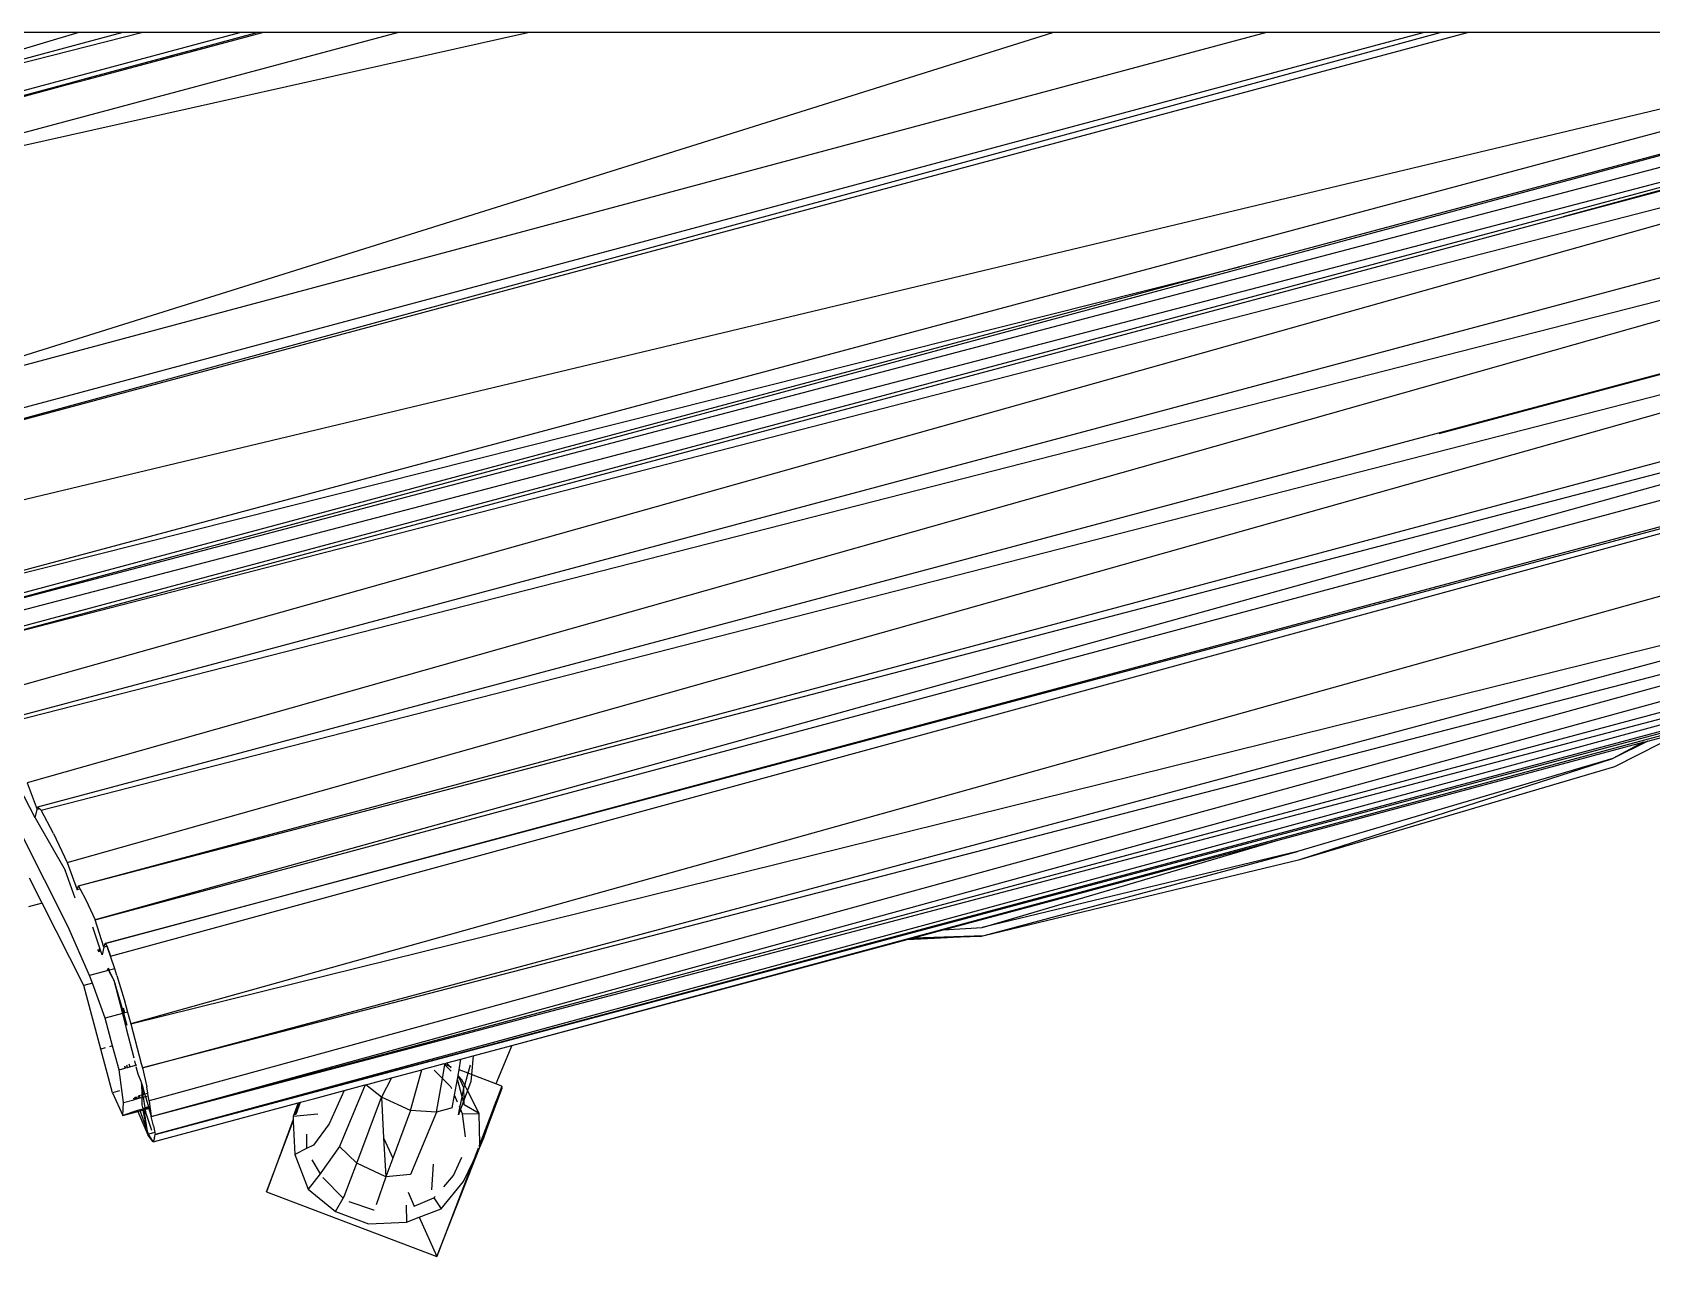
# Model space of a CAD drawing. Header units: millimetres. Extents: x -41292 to 298682, y -22072 to 33155.
# Drawn here: x 36052.4 to 36340.4, y -9337.1 to -9119.4 of the extents above; entities that cross this region are included whole.
import ezdxf

# ---------------------------------------------------------------- set-up
doc = ezdxf.new("R2010")
doc.units = ezdxf.units.MM

# ---------------------------------------------------------------- blocks, each defined once
blk = doc.blocks.new('rmfnasesx')
for p, q in [((63523.91, 6393.01), (63466.48, 6393.01)), ((63523.91, 6393.01), (63470.62, 6376.94)), ((63531.75, 6393.01), (63470.7, 6376.65)), ((63470.72, 6376.55), (63535.07, 6393.01)), ((63472.04, 6371.44), (63552.54, 6393.01)), ((63580.8, 6393.01), (63473.87, 6364.36)), ((63473.96, 6363.98), (63603.76, 6393.01)), ((63483.75, 6326.04), (63697.15, 6393.01)), ((63735.13, 6393.01), (63483.84, 6325.68)), ((63763.17, 6393.01), (63485.65, 6318.65)), ((63486.14, 6316.75), (63766.03, 6393.01)), ((63486.15, 6316.72), (63770.88, 6393.01)), ((63862.38, 6393.01), (63489.43, 6303.99)), ((63492.62, 6291.63), (63870.98, 6393.01)), ((63498.8, 6288.53), (63896.42, 6393.01)), ((63498.8, 6288.53), (63886.22, 6393.01)), ((63907.39, 6393.01), (63500.43, 6286.73)), ((63501.57, 6284.14), (63907.98, 6393.01)), ((63502.4, 6283.73), (63926.08, 6393.01)), ((63926.43, 6393.01), (63507.02, 6275.04)), ((63531.75, 6393.01), (63523.91, 6393.01)), ((63535.07, 6393.01), (63531.75, 6393.01)), ((63552.54, 6393.01), (63535.07, 6393.01)), ((63544.41, 6389.75), (63556.59, 6393.01)), ((63555.77, 6393.01), (63544.6, 6389.99)), ((63555.77, 6393.01), (63552.54, 6393.01)), ((63556.59, 6393.01), (63555.77, 6393.01)), ((63580.8, 6393.01), (63556.59, 6393.01)), ((63603.76, 6393.01), (63580.8, 6393.01)), ((63697.15, 6393.01), (63603.76, 6393.01)), ((63735.13, 6393.01), (63697.15, 6393.01)), ((63885.93, 6393.01), (63730.35, 6351.32)), ((63763.17, 6393.01), (63735.13, 6393.01)), ((63766.03, 6393.01), (63763.17, 6393.01)), ((63770.88, 6393.01), (63766.03, 6393.01)), ((63862.38, 6393.01), (63770.88, 6393.01)), ((63908.34, 6393.01), (63787.92, 6360.23)), ((63787.92, 6360.23), (63910.26, 6393.01)), ((63525.56, 6384.7), (63538.86, 6388.26)), ((63539.05, 6388.49), (63525.79, 6384.91)), ((63538.86, 6388.26), (63540.16, 6388.61)), ((63539.05, 6388.49), (63538.86, 6388.26)), ((63540.37, 6388.85), (63539.05, 6388.49)), ((63540.16, 6388.61), (63544.41, 6389.75)), ((63540.37, 6388.85), (63540.16, 6388.61)), ((63544.6, 6389.99), (63540.37, 6388.85)), ((63544.41, 6389.75), (63544.6, 6389.99)), ((63525.79, 6384.91), (63521.93, 6383.86)), ((63525.79, 6384.91), (63525.56, 6384.7)), ((63510.59, 6380.69), (63521.92, 6383.72)), ((63521.93, 6383.86), (63510.65, 6380.82)), ((63521.92, 6383.72), (63525.56, 6384.7)), ((63521.92, 6383.72), (63521.93, 6383.86)), ((63931.15, 6377.48), (63509.66, 6269.84)), ((63931.15, 6377.48), (63514.75, 6259.59)), ((63902.85, 6375.4), (63508.95, 6270.33)), ((63502.4, 6283.73), (63787.92, 6360.23)), ((63517.25, 6254.76), (63932.1, 6361.16)), ((63521.83, 6245.45), (63932.1, 6361.16)), ((63903.78, 6358.6), (63516.59, 6255.26)), ((63492.65, 6291.53), (63730.35, 6351.32)), ((63730.35, 6351.32), (63497.54, 6288.94)), ((63523.84, 6241.31), (63932.93, 6350.92)), ((63523.84, 6241.31), (63933.01, 6348.09)), ((63933.01, 6348.09), (63526.8, 6235.24)), ((63526.8, 6235.24), (63933.4, 6344.19)), ((63528.6, 6231.03), (63933.94, 6339.64)), ((63933.9, 6339.09), (63528.6, 6231.03)), ((63529.58, 6228.78), (63933.9, 6339.09)), ((63830.98, 6339.09), (63765.78, 6321.62)), ((63936.01, 6329.33), (63533.18, 6216.77)), ((63533.18, 6216.77), (63939.25, 6317.17)), ((63535.24, 6208.92), (63939.25, 6317.17)), ((63940.3, 6313.85), (63535.24, 6208.92)), ((63940.3, 6313.85), (63536.43, 6203.06)), ((63536.8, 6200.25), (63941.15, 6311.5)), ((63536.8, 6200.25), (63942.23, 6308.88)), ((63536.8, 6200.25), (63942.71, 6307.25)), ((63942.71, 6307.25), (63537.53, 6197.05)), ((63537.53, 6197.05), (63943.2, 6305.75)), ((63537.53, 6197.05), (63943.63, 6305.32)), ((63600.94, 6212.89), (63943.63, 6305.32)), ((63521.97, 6234.14), (63501.08, 6275.41)), ((63516.18, 6253.36), (63504.22, 6276.33)), ((63737.24, 6249.41), (63802.15, 6266.8)), ((63802.95, 6267.02), (63796.74, 6263.91)), ((63802.15, 6266.8), (63796.74, 6263.91)), ((63797.11, 6262.5), (63809.36, 6268.73)), ((63802.15, 6266.8), (63802.95, 6267.02)), ((63802.95, 6267.02), (63809.36, 6268.73)), ((63796.74, 6263.91), (63740.68, 6247.38)), ((63741.06, 6245.97), (63796.74, 6263.91)), ((63741.06, 6245.97), (63797.11, 6262.5)), ((63514.75, 6259.59), (63516.5, 6254.83)), ((63516.5, 6254.83), (63516.59, 6255.26)), ((63516.59, 6255.26), (63516.99, 6254.96)), ((63516.18, 6253.36), (63516.5, 6254.83)), ((63516.18, 6253.36), (63521.48, 6244.04)), ((63516.99, 6254.96), (63516.5, 6254.83)), ((63516.99, 6254.96), (63517.25, 6254.76)), ((63519.44, 6250.59), (63517.25, 6254.76)), ((63519.44, 6250.59), (63521.83, 6245.45)), ((63677.65, 6233.44), (63737.24, 6249.41)), ((63684.58, 6233.86), (63737.24, 6249.41)), ((63740.68, 6247.38), (63684.58, 6233.86)), ((63684.96, 6232.45), (63740.68, 6247.38)), ((63523.3, 6239.07), (63521.48, 6244.04)), ((63521.83, 6245.45), (63523.6, 6240.56)), ((63684.96, 6232.45), (63741.06, 6245.97)), ((63517.39, 6238.2), (63515.15, 6242.63)), ((63523.6, 6240.56), (63523.84, 6241.31)), ((63523.84, 6241.31), (63524.16, 6240.71)), ((63517.39, 6238.2), (63515, 6237.56)), ((63524.8, 6223.56), (63517.39, 6238.2)), ((63524.16, 6240.71), (63523.6, 6240.56)), ((63524.16, 6240.71), (63525.19, 6238.81)), ((63525.19, 6238.81), (63526.8, 6235.24)), ((63528.4, 6230.37), (63526.8, 6235.24)), ((63525.83, 6225.34), (63521.97, 6234.14)), ((63527.83, 6229.66), (63526.42, 6233.91)), ((63672.37, 6232.03), (63677.65, 6233.44)), ((63672.37, 6232.03), (63684.96, 6232.45)), ((63677.21, 6232.04), (63684.96, 6232.45)), ((63684.26, 6232.26), (63677.21, 6232.04)), ((63677.65, 6233.44), (63684.58, 6233.86)), ((63684.26, 6232.26), (63684.96, 6232.45)), ((63527.26, 6229.97), (63527.46, 6229.56)), ((63527.39, 6230.03), (63527.6, 6229.6)), ((63527.83, 6229.66), (63527.61, 6230.13)), ((63528.06, 6228.99), (63527.83, 6229.66)), ((63528.4, 6230.37), (63528.06, 6228.99)), ((63528.4, 6230.37), (63528.6, 6231.03)), ((63528.94, 6230.51), (63528.4, 6230.37)), ((63528.6, 6231.03), (63528.92, 6230.57)), ((63528.92, 6230.57), (63528.94, 6230.51)), ((63528.94, 6230.51), (63529.58, 6228.78)), ((63530.3, 6226.54), (63528.94, 6230.51)), ((63600.94, 6212.89), (63671.24, 6231.72)), ((63671.24, 6231.72), (63677.21, 6232.04)), ((63671.24, 6231.72), (63671.79, 6231.87)), ((63677.21, 6232.04), (63671.79, 6231.87)), ((63671.79, 6231.87), (63672.37, 6232.03)), ((63528.96, 6226.55), (63529.13, 6226.23)), ((63529.01, 6226.57), (63529.19, 6226.24)), ((63529.09, 6226.6), (63529.26, 6226.26)), ((63529.37, 6226.29), (63529.22, 6226.65)), ((63530.3, 6226.54), (63529.37, 6226.29)), ((63530.3, 6226.54), (63529.58, 6228.78)), ((63530.68, 6225.34), (63530.3, 6226.54)), ((63526.34, 6223.97), (63524.8, 6223.56)), ((63527.83, 6212.27), (63524.8, 6223.56)), ((63529.13, 6226.23), (63525.83, 6225.34)), ((63526.34, 6223.97), (63525.83, 6225.34)), ((63528.62, 6217.77), (63526.34, 6223.97)), ((63529.19, 6226.24), (63529.13, 6226.23)), ((63529.26, 6226.26), (63529.19, 6226.24)), ((63529.37, 6226.29), (63529.26, 6226.26)), ((63529.26, 6226.26), (63530.14, 6224.49)), ((63529.26, 6226.11), (63530.14, 6224.49)), ((63530.43, 6223.73), (63530.14, 6224.49)), ((63530.14, 6224.49), (63531.85, 6218.64)), ((63530.14, 6224.49), (63531.68, 6218.59)), ((63530.68, 6225.34), (63531.97, 6221.06)), ((63531.97, 6221.06), (63532.59, 6218.84)), ((63531.68, 6218.59), (63528.62, 6217.77)), ((63529.94, 6212.84), (63528.62, 6217.77)), ((63531.85, 6218.64), (63531.68, 6218.59)), ((63531.68, 6218.59), (63532.37, 6215.93)), ((63532.12, 6218.71), (63531.85, 6218.64)), ((63531.85, 6218.64), (63532.46, 6216.54)), ((63532.12, 6218.71), (63531.89, 6219.52)), ((63532.59, 6218.84), (63532.12, 6218.71)), ((63532.59, 6218.84), (63533.18, 6216.77)), ((63532.37, 6215.93), (63533.69, 6210.68)), ((63533.18, 6216.77), (63535.04, 6209.67)), ((63528.58, 6212.47), (63527.83, 6212.27)), ((63529.9, 6204.51), (63527.83, 6212.27)), ((63529.94, 6212.84), (63529.36, 6212.68)), ((63531.08, 6208.6), (63529.94, 6212.84)), ((63594.04, 6211.04), (63600.94, 6212.89)), ((63600.94, 6212.89), (63598.07, 6206.09)), ((63532.03, 6209.16), (63532.11, 6208.88)), ((63532.24, 6208.92), (63532.15, 6209.23)), ((63532.57, 6209.01), (63532.46, 6209.41)), ((63532.57, 6209.01), (63533, 6209.12)), ((63532.84, 6209.63), (63533, 6209.12)), ((63533, 6209.12), (63534.02, 6209.39)), ((63533.81, 6210.2), (63534.02, 6209.39)), ((63534.02, 6209.39), (63534.24, 6209.45)), ((63534.07, 6209.18), (63534.4, 6207.86)), ((63534.97, 6209.65), (63535.04, 6209.67)), ((63535.04, 6209.67), (63535.24, 6208.92)), ((63588.84, 6209.64), (63584.93, 6208.6)), ((63588.61, 6207.04), (63589.04, 6209.44)), ((63588.84, 6209.64), (63589.09, 6209.71)), ((63588.91, 6209.57), (63588.84, 6209.64)), ((63589.04, 6209.44), (63588.91, 6209.57)), ((63589.06, 6209.52), (63588.91, 6209.57)), ((63589.04, 6209.44), (63589.06, 6209.52)), ((63590.15, 6208.31), (63589.04, 6209.44)), ((63589.06, 6209.52), (63589.09, 6209.71)), ((63589.92, 6209.19), (63589.06, 6209.52)), ((63589.09, 6209.71), (63589.39, 6209.79)), ((63589.39, 6209.79), (63591.88, 6210.46)), ((63589.92, 6209.19), (63589.39, 6209.79)), ((63590.13, 6208.95), (63589.92, 6209.19)), ((63590.13, 6209.11), (63589.92, 6209.19)), ((63591.55, 6208.57), (63591.88, 6210.46)), ((63591.88, 6210.46), (63594.04, 6211.04)), ((63593.15, 6207.96), (63593.59, 6209.48)), ((63594.04, 6211.04), (63593.75, 6207.73)), ((63531.08, 6208.6), (63532.11, 6208.88)), ((63531.88, 6202.77), (63531.08, 6208.6)), ((63532.11, 6208.88), (63532.24, 6208.92)), ((63532.24, 6208.92), (63532.57, 6209.01)), ((63534.4, 6207.86), (63535.05, 6206.24)), ((63535.05, 6206.24), (63535.05, 6206.2)), ((63535.05, 6206.2), (63535.07, 6206.15)), ((63535.24, 6208.92), (63535.99, 6205.52)), ((63574.94, 6205.92), (63579.56, 6207.16)), ((63579.56, 6207.16), (63577.75, 6203.72)), ((63579.56, 6207.16), (63584.93, 6208.6)), ((63582.92, 6201.33), (63584.93, 6208.6)), ((63588.61, 6207.04), (63587.13, 6208.54)), ((63587.53, 6201.05), (63588.61, 6207.04)), ((63590.11, 6205.52), (63588.61, 6207.04)), ((63590.75, 6204.04), (63591.26, 6206.91)), ((63591.26, 6206.91), (63591.31, 6207.22)), ((63592.09, 6203.79), (63591.26, 6206.91)), ((63591.31, 6207.22), (63591.37, 6207.55)), ((63591.68, 6207), (63591.31, 6207.22)), ((63591.37, 6207.55), (63591.39, 6207.65)), ((63591.5, 6207.41), (63591.37, 6207.55)), ((63591.39, 6207.65), (63591.55, 6208.57)), ((63591.5, 6207.41), (63591.39, 6207.65)), ((63592.04, 6206.8), (63591.5, 6207.41)), ((63591.68, 6207), (63591.5, 6207.41)), ((63593.15, 6207.96), (63591.55, 6208.57)), ((63592.04, 6206.8), (63591.68, 6207)), ((63592.42, 6205.38), (63591.68, 6207)), ((63592.55, 6205.83), (63592.04, 6206.8)), ((63592.55, 6205.83), (63593.15, 6207.96)), ((63593.64, 6206.47), (63593.04, 6204.87)), ((63593.75, 6207.73), (63593.15, 6207.96)), ((63593.75, 6207.73), (63593.64, 6206.47)), ((63598.07, 6206.09), (63593.75, 6207.73)), ((63531.17, 6204.85), (63529.9, 6204.51)), ((63529.9, 6204.51), (63531.74, 6200.47)), ((63533.62, 6203.56), (63533.71, 6203.26)), ((63533.71, 6203.26), (63534.01, 6203.34)), ((63534.01, 6203.34), (63533.9, 6203.69)), ((63534.01, 6203.34), (63534.22, 6203.4)), ((63534.22, 6203.4), (63534.1, 6203.78)), ((63534.22, 6203.4), (63534.42, 6203.45)), ((63534.42, 6203.45), (63534.6, 6204.01)), ((63534.42, 6203.45), (63534.85, 6203.57)), ((63534.6, 6204.01), (63535.1, 6204.14)), ((63534.6, 6204.01), (63534.85, 6203.57)), ((63534.85, 6203.57), (63535.11, 6203.64)), ((63535.07, 6206.15), (63535.19, 6205.86)), ((63535.07, 6206.15), (63535.1, 6204.14)), ((63535.37, 6204.36), (63535.07, 6206.15)), ((63535.1, 6204.14), (63535.36, 6204.21)), ((63535.1, 6204.14), (63535.11, 6203.64)), ((63535.11, 6203.64), (63535.36, 6203.7)), ((63535.11, 6203.64), (63535.14, 6202.37)), ((63535.34, 6205.47), (63535.19, 6205.86)), ((63535.19, 6205.86), (63535.62, 6204.28)), ((63535.36, 6204.21), (63535.37, 6204.36)), ((63535.36, 6204.21), (63535.62, 6204.28)), ((63535.38, 6204.12), (63535.36, 6204.21)), ((63535.36, 6203.7), (63535.38, 6203.94)), ((63535.36, 6203.7), (63535.44, 6203.72)), ((63535.38, 6203.94), (63535.38, 6204.12)), ((63535.44, 6203.72), (63535.38, 6203.94)), ((63535.44, 6203.72), (63535.76, 6203.81)), ((63535.73, 6201.8), (63535.44, 6203.72)), ((63535.62, 6204.28), (63536.19, 6204.43)), ((63535.62, 6204.28), (63535.76, 6203.81)), ((63535.76, 6203.81), (63536.27, 6203.95)), ((63535.76, 6203.81), (63536.29, 6201.99)), ((63536.19, 6204.43), (63535.99, 6205.52)), ((63536.27, 6203.95), (63536.19, 6204.43)), ((63536.43, 6203.06), (63536.27, 6203.95)), ((63563.36, 6202.82), (63565.9, 6203.5)), ((63565.9, 6203.5), (63565.86, 6203.41)), ((63565.9, 6203.5), (63571.12, 6204.9)), ((63571.12, 6204.9), (63568.44, 6198.96)), ((63574.84, 6205.89), (63570.28, 6194.92)), ((63571.12, 6204.9), (63574.84, 6205.89)), ((63573.34, 6191.96), (63577.75, 6203.72)), ((63574.84, 6205.89), (63574.94, 6205.92)), ((63577.75, 6203.72), (63574.94, 6205.92)), ((63582.92, 6201.33), (63577.75, 6203.72)), ((63577.75, 6203.72), (63578.14, 6196.48)), ((63590.25, 6205.21), (63590.11, 6205.52)), ((63590.35, 6201.81), (63590.75, 6204.04)), ((63591.26, 6202.84), (63590.75, 6204.04)), ((63591.69, 6201.83), (63592.09, 6203.79)), ((63592.09, 6203.79), (63592.42, 6205.38)), ((63592.32, 6202.94), (63592.09, 6203.79)), ((63592.45, 6203.3), (63592.32, 6202.94)), ((63592.42, 6205.38), (63592.55, 6205.83)), ((63592.45, 6203.3), (63592.42, 6205.38)), ((63593.04, 6204.87), (63592.45, 6203.3)), ((63592.47, 6202.37), (63592.45, 6203.3)), ((63593.04, 6204.87), (63592.55, 6205.83)), ((63595.15, 6200.83), (63593.04, 6204.87)), ((63596.81, 6198.88), (63599.24, 6205.32)), ((63599.15, 6205.68), (63598.02, 6202.72)), ((63598.02, 6202.72), (63599.24, 6205.32)), ((63599.15, 6205.68), (63598.07, 6206.09)), ((63599.24, 6205.32), (63599.15, 6205.68)), ((63531.74, 6200.47), (63531.88, 6202.77)), ((63534.36, 6201.34), (63531.74, 6200.47)), ((63531.74, 6200.47), (63534.42, 6201.18)), ((63531.88, 6202.77), (63533.71, 6203.26)), ((63534.79, 6201.47), (63534.36, 6201.34)), ((63534.36, 6201.34), (63534.42, 6201.18)), ((63534.42, 6201.18), (63534.85, 6201.3)), ((63534.42, 6201.18), (63536.17, 6196.99)), ((63534.79, 6201.47), (63535.28, 6201.65)), ((63534.85, 6201.3), (63534.79, 6201.47)), ((63534.85, 6201.3), (63535.32, 6201.43)), ((63535.93, 6198.22), (63534.85, 6201.3)), ((63535.14, 6202.37), (63535.28, 6201.65)), ((63535.28, 6201.65), (63535.44, 6201.71)), ((63535.28, 6201.65), (63535.32, 6201.43)), ((63535.32, 6201.43), (63535.48, 6201.47)), ((63535.32, 6201.43), (63535.93, 6198.22)), ((63535.73, 6201.8), (63535.44, 6201.71)), ((63535.44, 6201.71), (63535.75, 6201.73)), ((63535.44, 6201.71), (63535.48, 6201.47)), ((63535.48, 6201.47), (63535.77, 6201.55)), ((63535.48, 6201.47), (63536.02, 6197.99)), ((63536.29, 6201.99), (63535.73, 6201.8)), ((63535.75, 6201.73), (63535.73, 6201.8)), ((63535.75, 6201.73), (63536.32, 6201.88)), ((63535.77, 6201.55), (63535.75, 6201.73)), ((63535.77, 6201.55), (63536.38, 6201.71)), ((63535.86, 6200.99), (63535.77, 6201.55)), ((63536.92, 6197.8), (63535.86, 6200.99)), ((63536.56, 6202.08), (63536.29, 6201.99)), ((63536.29, 6201.99), (63536.32, 6201.88)), ((63536.32, 6201.88), (63536.54, 6201.94)), ((63536.32, 6201.88), (63536.38, 6201.71)), ((63536.38, 6201.71), (63536.6, 6201.77)), ((63536.38, 6201.71), (63536.8, 6200.25)), ((63536.43, 6203.06), (63536.56, 6202.08)), ((63536.56, 6202.08), (63536.54, 6201.94)), ((63536.54, 6201.94), (63536.58, 6201.95)), ((63536.54, 6201.94), (63536.6, 6201.77)), ((63536.6, 6201.77), (63536.8, 6200.25)), ((63537.13, 6195.79), (63562.95, 6202.71)), ((63562.95, 6202.71), (63562.04, 6200.27)), ((63566.46, 6200.7), (63562.04, 6200.27)), ((63563.17, 6202.77), (63562.34, 6200.52)), ((63562.55, 6200.69), (63563.36, 6202.82)), ((63562.95, 6202.71), (63563.17, 6202.77)), ((63563.17, 6202.77), (63563.36, 6202.82)), ((63582.92, 6201.33), (63579.76, 6192.88)), ((63587.53, 6201.05), (63582.92, 6201.33)), ((63587.53, 6201.05), (63582.94, 6189.99)), ((63590.35, 6201.81), (63587.53, 6201.05)), ((63591.44, 6200.59), (63591.69, 6201.83)), ((63591.8, 6201.57), (63591.44, 6200.59)), ((63591.69, 6201.83), (63591.6, 6202.05)), ((63591.8, 6201.57), (63591.69, 6201.83)), ((63592.32, 6202.94), (63591.8, 6201.57)), ((63592.14, 6200.77), (63591.8, 6201.57)), ((63592.14, 6200.77), (63595.15, 6200.83)), ((63592.71, 6196.68), (63592.14, 6200.77)), ((63592.47, 6202.37), (63592.32, 6202.94)), ((63595.15, 6200.83), (63592.47, 6202.37)), ((63595.24, 6195.42), (63595.15, 6200.83)), ((63597.91, 6202.42), (63595.24, 6195.42)), ((63596.81, 6198.88), (63597.91, 6202.42)), ((63598.02, 6202.72), (63597.91, 6202.42)), ((63535.93, 6198.22), (63536.02, 6197.99)), ((63536.02, 6197.99), (63536.17, 6196.99)), ((63536.32, 6197.13), (63536.02, 6197.99)), ((63537.21, 6198.59), (63536.8, 6200.25)), ((63537.21, 6198.59), (63537.45, 6197.43)), ((63562.06, 6199.76), (63557.3, 6186.9)), ((63557.3, 6186.9), (63562.07, 6199.44)), ((63562.04, 6200.27), (63562.06, 6199.76)), ((63562.06, 6199.76), (63562.07, 6199.44)), ((63562.07, 6199.44), (63562.33, 6193.54)), ((63568.44, 6198.96), (63565.67, 6195.19)), ((63595.93, 6196.5), (63596.81, 6198.88)), ((63537.13, 6195.79), (63536.17, 6196.99)), ((63537.45, 6197.43), (63536.32, 6197.13)), ((63537.13, 6195.79), (63536.32, 6197.13)), ((63537.38, 6196.46), (63537.13, 6195.79)), ((63537.38, 6196.46), (63537.53, 6197.05)), ((63537.45, 6197.43), (63537.53, 6197.05)), ((63564.39, 6197.12), (63564.44, 6194.58)), ((63565.67, 6195.19), (63564.44, 6194.58)), ((63570.28, 6194.92), (63566.99, 6190.25)), ((63573.34, 6191.96), (63570.28, 6194.92)), ((63578.14, 6196.48), (63579.76, 6192.88)), ((63578.14, 6196.48), (63578.51, 6189.56)), ((63587.61, 6175.37), (63595.25, 6194.8)), ((63594.06, 6192.3), (63595.25, 6194.8)), ((63595.24, 6195.42), (63595.06, 6194.95)), ((63595.25, 6194.8), (63595.24, 6195.42)), ((63595.25, 6194.8), (63595.93, 6196.5)), ((63564.44, 6194.58), (63562.33, 6193.54)), ((63562.33, 6193.54), (63564.73, 6187.38)), ((63565.36, 6192.59), (63566.86, 6190.09)), ((63571.13, 6186.07), (63573.34, 6191.96)), ((63578.51, 6189.56), (63573.34, 6191.96)), ((63579.76, 6192.88), (63578.51, 6189.56)), ((63586.7, 6187.22), (63586.98, 6191.83)), ((63594.06, 6192.3), (63587.61, 6175.37)), ((63590.56, 6189.77), (63592.07, 6193.04)), ((63592.35, 6188.73), (63594.06, 6192.3)), ((63594.94, 6194.63), (63594.06, 6192.3)), ((63566.86, 6190.09), (63564.73, 6187.38)), ((63566.99, 6190.25), (63566.86, 6190.09)), ((63567.3, 6189.42), (63570.95, 6185.75)), ((63578.51, 6189.56), (63576.83, 6184.57)), ((63582.94, 6189.99), (63578.51, 6189.56)), ((63588.82, 6187.79), (63590.56, 6189.77)), ((63557.3, 6186.9), (63587.61, 6175.37)), ((63564.73, 6187.38), (63569.58, 6183.39)), ((63570.95, 6185.75), (63571.13, 6186.07)), ((63582.48, 6186.81), (63583.58, 6184.35)), ((63587.08, 6185.81), (63587.28, 6186.04)), ((63588.35, 6183.88), (63592.35, 6188.73)), ((63569.58, 6183.39), (63570.95, 6185.75)), ((63569.58, 6183.39), (63575.47, 6181.19)), ((63571.95, 6185.16), (63576.31, 6183.68)), ((63576.31, 6183.68), (63576.47, 6183.68)), ((63582.14, 6184.49), (63582.19, 6181.48)), ((63583.5, 6184.35), (63583.58, 6184.35)), ((63583.58, 6184.35), (63587.08, 6185.81)), ((63584.47, 6182.37), (63588.35, 6183.88)), ((63587.08, 6185.81), (63588.35, 6183.88)), ((63575.47, 6181.19), (63582.19, 6181.48)), ((63582.19, 6181.48), (63584.47, 6182.37)), ((63584.47, 6182.37), (63587.61, 6175.37))]:
    blk.add_line(p, q)

msp = doc.modelspace()

# ---------------------------------------------------------------- block references
msp.add_blockref('rmfnasesx', (-27463.27, -15512.43))

doc.saveas('drawing.dxf')
